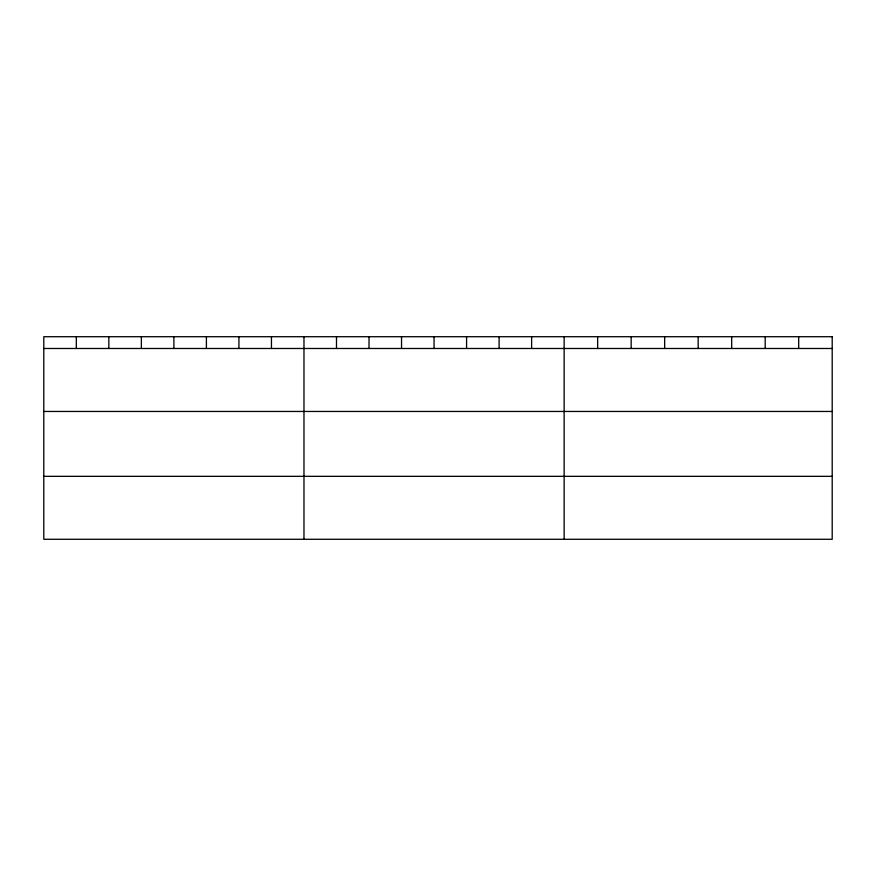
<?xml version="1.0" encoding="UTF-8"?>
<svg xmlns="http://www.w3.org/2000/svg" width="876" height="876" viewBox="0 0 876 876"><rect width="100%" height="100%" fill="white"/><g stroke="black" fill="none" stroke-linecap="round" stroke-linejoin="round"><path stroke-width="1.31" d="M43.8 348.484L832.2 348.484M43.8 411.457L832.2 411.457M43.8 476.325L832.2 476.325M798.693 336.712L798.693 348.484M765.186 336.712L765.186 348.484M731.679 336.712L731.679 348.484M698.172 336.712L698.172 348.484M664.665 336.712L664.665 348.484M631.158 336.712L631.158 348.484M597.651 336.712L597.651 348.484M564.144 336.712L564.144 539.288M531.622 336.712L531.622 348.484M499.101 336.712L499.101 348.484M466.579 336.712L466.579 348.484M434.058 336.712L434.058 348.484M401.536 336.712L401.536 348.484M369.015 336.712L369.015 348.484M336.493 336.712L336.493 348.484M303.972 336.712L303.972 539.288M271.45 336.712L271.45 348.484M238.929 336.712L238.929 348.484M206.407 336.712L206.407 348.484M173.886 336.712L173.886 348.484M141.364 336.712L141.364 348.484M108.843 336.712L108.843 348.484M76.322 336.712L76.322 348.484M832.2 336.712L43.8 336.712L43.8 539.288L832.2 539.288L832.2 336.712"/></g></svg>
